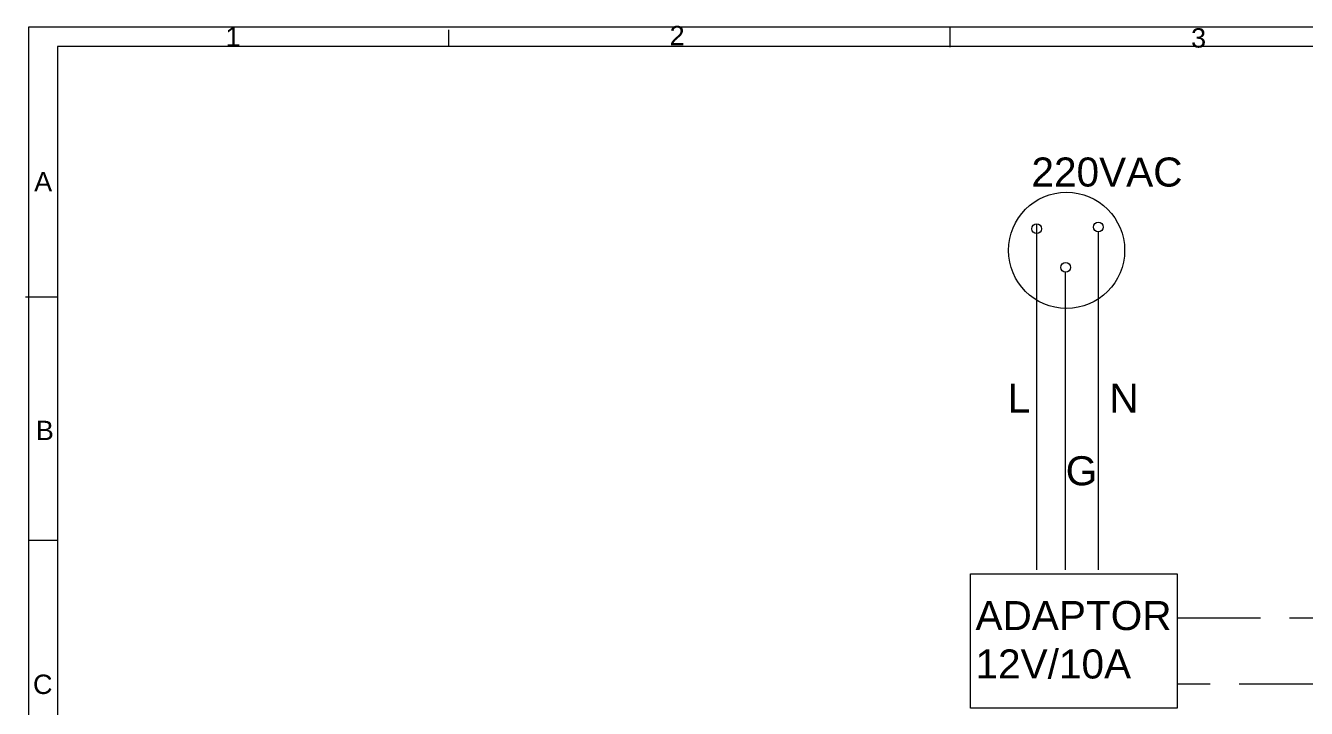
# Model space of a CAD drawing. Header units: millimetres. Extents: x 104 to 395, y -5 to 205.
# Drawn here: x 104.7 to 237, y 134.6 to 205.1 of the extents above; entities that cross this region are included whole.
import ezdxf

# ---------------------------------------------------------------- set-up
doc = ezdxf.new("R2010")
doc.units = ezdxf.units.MM
doc.linetypes.add('ACAD_ISO02W100', pattern=[15, 12, -3])
doc.layers.get('0').update_dxf_attribs({"lineweight": 25, "true_color": 0x000000})
doc.styles.add('textstyle14', font='')
doc.styles.add('textstyle20', font='')
doc.styles.add('textstyle25', font='')
doc.styles.add('textstyle26', font='')
doc.styles.add('textstyle29', font='')
doc.styles.add('textstyle31', font='')
doc.styles.add('textstyle45', font='')
doc.styles.add('textstyle46', font='')
doc.styles.add('textstyle47', font='')
doc.styles.add('textstyle48', font='')
doc.styles.add('textstyle49', font='')
doc.styles.get('textstyle14').set_extended_font_data('Arial')
doc.styles.get('textstyle20').set_extended_font_data('Arial')
doc.styles.get('textstyle25').set_extended_font_data('Arial')
doc.styles.get('textstyle26').set_extended_font_data('Arial')
doc.styles.get('textstyle29').set_extended_font_data('Arial')
doc.styles.get('textstyle31').set_extended_font_data('Arial')
doc.styles.get('textstyle45').set_extended_font_data('Arial')
doc.styles.get('textstyle46').set_extended_font_data('Arial')
doc.styles.get('textstyle47').set_extended_font_data('Arial')
doc.styles.get('textstyle48').set_extended_font_data('Arial')
doc.styles.get('textstyle49').set_extended_font_data('Arial')

msp = doc.modelspace()

# ---------------------------------------------------------------- linework, layer by layer
for p, q in [((395, 205), (105, 205)), ((105, 205), (105, -5)), ((148.39, 204.73), (148.39, 203)), ((200.19, 202.94), (200.19, 205)), ((392, 203), (108, 203)), ((108, 203), (108, -3)), ((209.14, 184.68), (209.14, 148.96)), ((215.48, 183.85), (215.48, 148.96)), ((212.1, 179.68), (212.1, 148.96)), ((104.69, 177.15), (108, 177.15)), ((105, 152), (108, 152)), ((202.31, 148.55), (223.65, 148.55)), ((202.31, 134.66), (202.31, 148.55)), ((223.65, 148.55), (223.65, 134.66)), ((223.65, 134.66), (202.31, 134.66))]:
    msp.add_line(p, q)
at = {"linetype": 'ACAD_ISO02W100'}
for p, q in [((247.25, 143.96), (223.65, 143.96)), ((242.06, 137.13), (223.65, 137.13))]:
    msp.add_line(p, q, dxfattribs=at)
for centre, radius in [((212.23, 181.94), 6), ((209.14, 184.17), 0.505), ((215.52, 184.35), 0.505), ((212.14, 180.18), 0.505)]:
    msp.add_circle(centre, radius)

# ---------------------------------------------------------------- texts
at = {"attachment_point": 1}
for s, insert, char_height, style in [('\\H2;2', (171.22, 205.12), 1, 'textstyle25'), ('\\H2;1', (125.34, 205), 1, 'textstyle31'), ('\\H2;3', (225.09, 204.88), 1, 'textstyle26'), ('\\H3;220VAC', (208.6, 191.53), 1.5, 'textstyle47'), ('\\H2;A', (105.57, 190.03), 1, 'textstyle29'), ('\\H3;L', (206.14, 168.18), 1.5, 'textstyle48'), ('\\H3;N', (216.64, 168.18), 1.5, 'textstyle49'), ('\\H2;B', (105.74, 164.35), 1, 'textstyle20'), ('\\H3;G', (212.14, 160.68), 1.5, 'textstyle45'), ('\\H3;ADAPTOR\\P12V/10A', (202.82, 145.73), 1.5, 'textstyle46'), ('\\H2;C', (105.45, 138.13), 1, 'textstyle14')]:
    msp.add_mtext(s, dxfattribs=dict(at, insert=insert, char_height=char_height, style=style))

doc.saveas('drawing.dxf')
